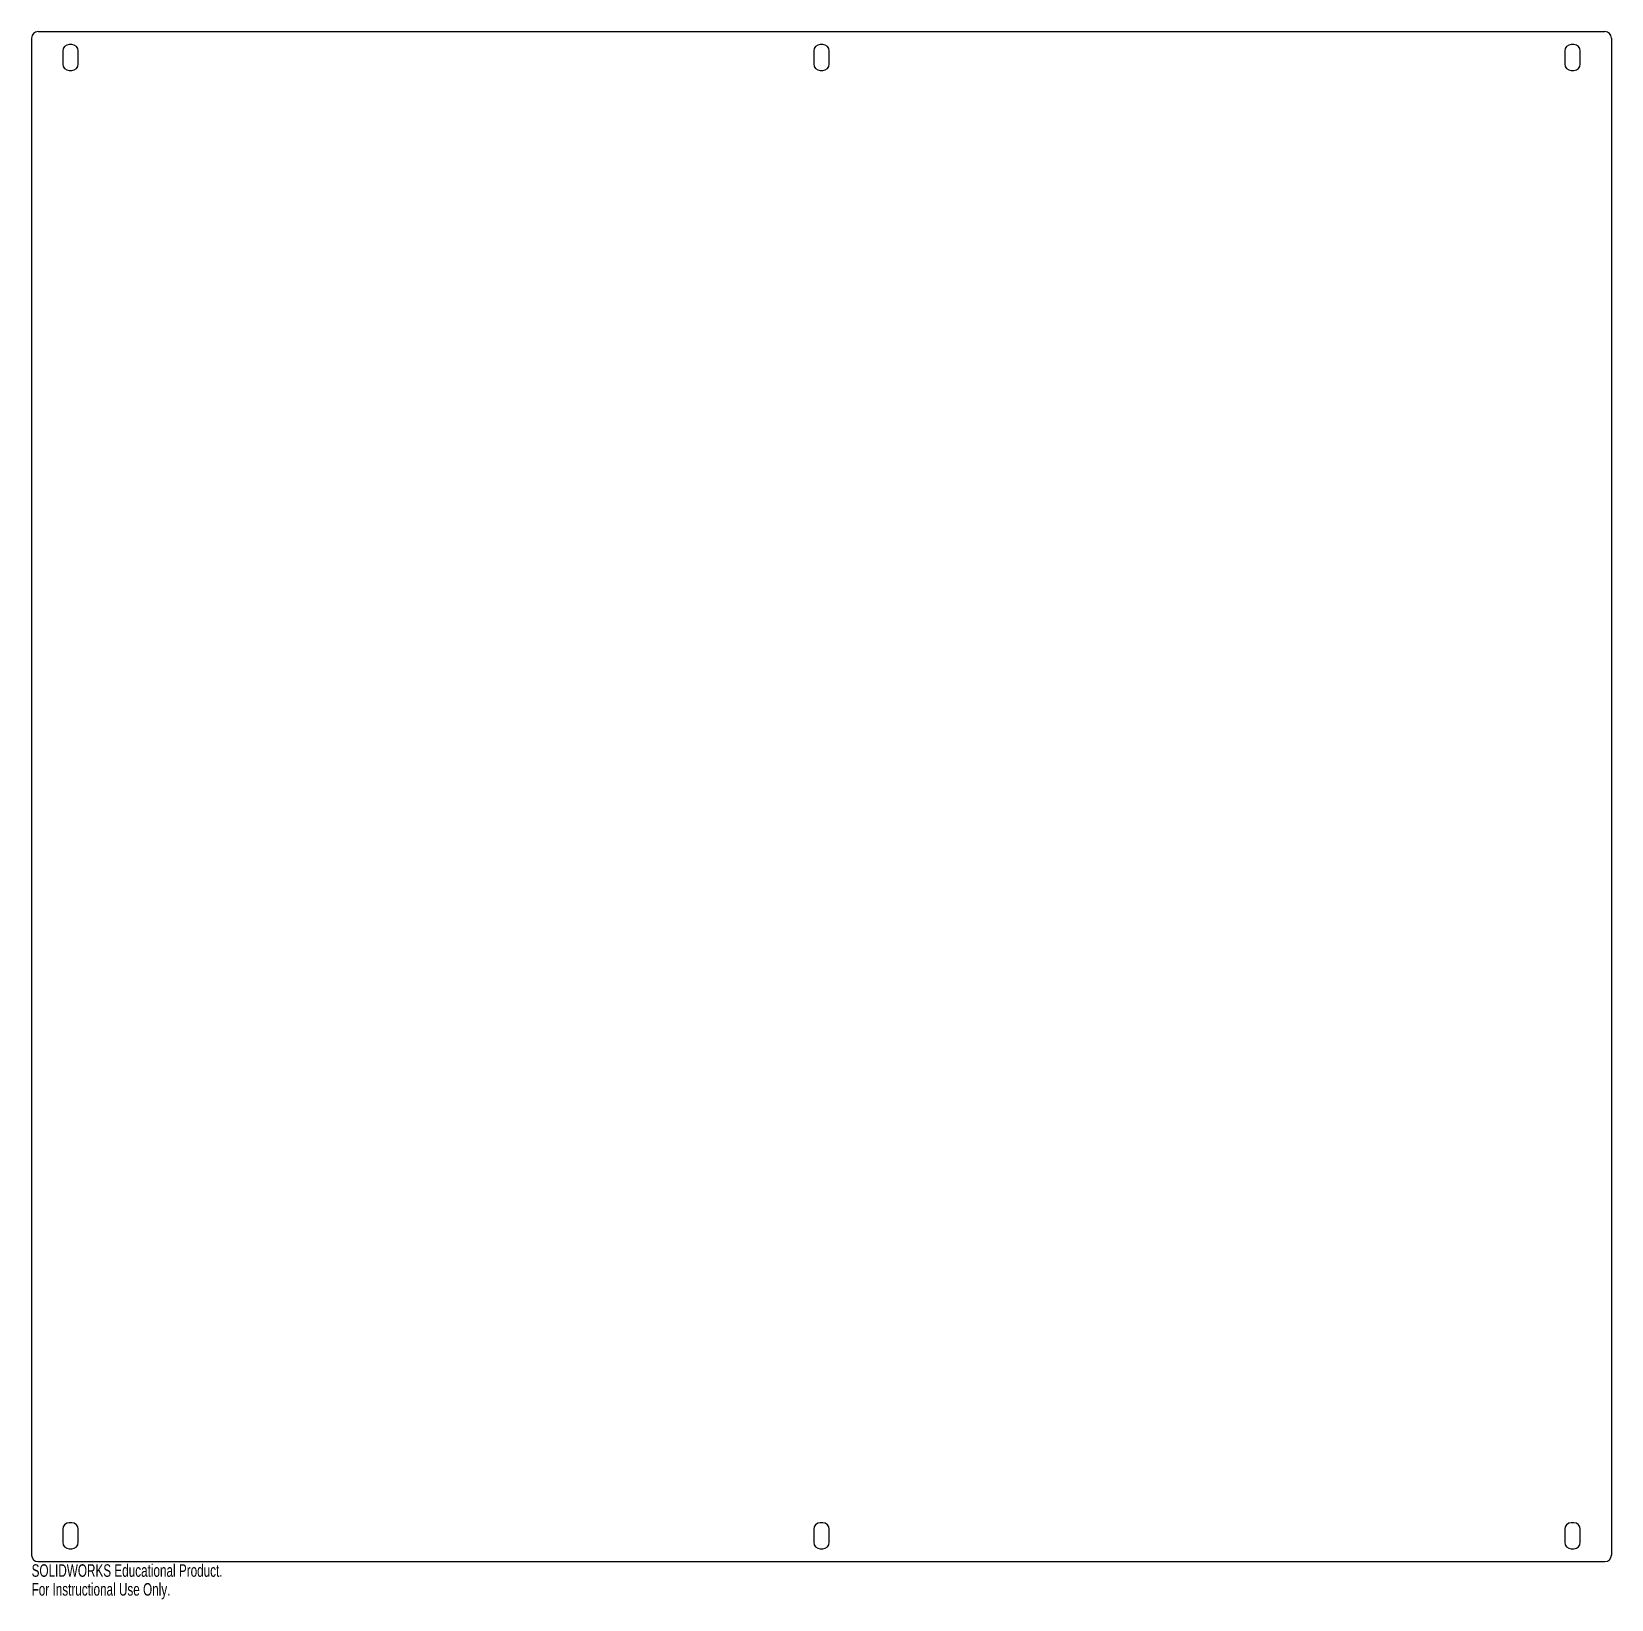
# Model space of a CAD drawing. Header units: inches. Extents: x -8.9 to 15.1, y -13.6 to 10.3.
import ezdxf

# ---------------------------------------------------------------- set-up
doc = ezdxf.new("R2010")
doc.units = ezdxf.units.IN
doc.header["$MEASUREMENT"] = 0
doc.styles.add('SLDTEXTSTYLE0', font='TXT', dxfattribs={"width": 0.7})

msp = doc.modelspace()

# ---------------------------------------------------------------- linework, layer by layer
at = {"color": 7, "linetype": 'Continuous', "lineweight": 25}
for p, q in [((-8.857, 10.165), (-8.857, -12.88)), ((-8.757, 10.265), (15.043, 10.265)), ((15.143, 10.165), (15.143, -12.88)), ((-8.385, 9.97), (-8.385, 9.773)), ((-8.247, 10.068), (-8.286, 10.068)), ((-8.149, 9.773), (-8.149, 9.97)), ((3.025, 9.97), (3.025, 9.773)), ((3.162, 10.068), (3.123, 10.068)), ((3.261, 9.773), (3.261, 9.97)), ((14.434, 9.97), (14.434, 9.773)), ((14.572, 10.068), (14.532, 10.068)), ((14.67, 9.773), (14.67, 9.97)), ((-8.286, 9.674), (-8.247, 9.674)), ((3.123, 9.674), (3.162, 9.674)), ((14.532, 9.674), (14.572, 9.674)), ((-8.247, -12.39), (-8.286, -12.39)), ((3.162, -12.39), (3.123, -12.39)), ((14.572, -12.39), (14.532, -12.39)), ((-8.385, -12.488), (-8.385, -12.685)), ((-8.149, -12.685), (-8.149, -12.488)), ((3.025, -12.488), (3.025, -12.685)), ((3.261, -12.685), (3.261, -12.488)), ((14.434, -12.488), (14.434, -12.685)), ((14.67, -12.685), (14.67, -12.488)), ((-8.286, -12.783), (-8.247, -12.783)), ((3.123, -12.783), (3.162, -12.783)), ((14.532, -12.783), (14.572, -12.783)), ((-8.757, -12.98), (15.043, -12.98))]:
    msp.add_line(p, q, dxfattribs=at)
for centre, radius, start, end in [((-8.757, 10.165), 0.1, 90, 180), ((15.043, 10.165), 0.1, 0, 90), ((-8.286, 9.97), 0.0984, 90, 180), ((-8.247, 9.97), 0.0984, 0, 90), ((3.123, 9.97), 0.0984, 90, 180), ((3.162, 9.97), 0.0984, 0, 90), ((14.532, 9.97), 0.0984, 90, 180), ((14.572, 9.97), 0.0984, 0, 90), ((-8.286, 9.773), 0.0984, 180, 270), ((-8.247, 9.773), 0.0984, 270, 0), ((3.123, 9.773), 0.0984, 180, 270), ((3.162, 9.773), 0.0984, 270, 0), ((14.532, 9.773), 0.0984, 180, 270), ((14.572, 9.773), 0.0984, 270, 0), ((-8.286, -12.488), 0.0984, 90, 180), ((-8.247, -12.488), 0.0984, 360, 90), ((3.123, -12.488), 0.0984, 90, 180), ((3.162, -12.488), 0.0984, 360, 90), ((14.532, -12.488), 0.0984, 90, 180), ((14.572, -12.488), 0.0984, 360, 90), ((-8.286, -12.685), 0.0984, 180, 270), ((-8.247, -12.685), 0.0984, 270, 0), ((3.123, -12.685), 0.0984, 180, 270), ((3.162, -12.685), 0.0984, 270, 0), ((14.532, -12.685), 0.0984, 180, 270), ((14.572, -12.685), 0.0984, 270, 0), ((-8.757, -12.88), 0.1, 180, 270), ((15.043, -12.88), 0.1, 270, 0)]:
    msp.add_arc(centre, radius, start, end, dxfattribs=at)

# ---------------------------------------------------------------- texts
at = {"color": 7, "linetype": 'Continuous', "char_height": 0.1903, "attachment_point": 1, "style": 'SLDTEXTSTYLE0'}
for s, insert in [('SOLIDWORKS Educational Product.', (-8.857, -13.02)), ('For Instructional Use Only.', (-8.857, -13.306))]:
    msp.add_mtext(s, dxfattribs=dict(at, insert=insert))

doc.saveas('drawing.dxf')
